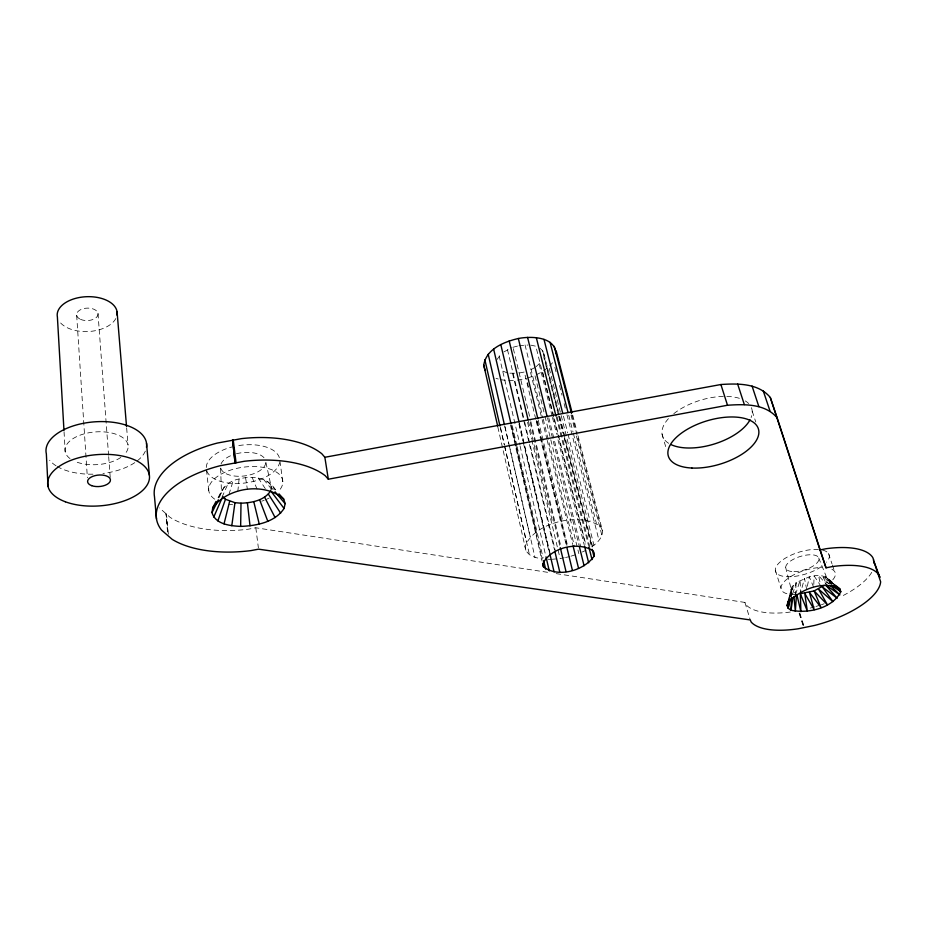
<?xml version="1.0" encoding="UTF-8"?>
<svg xmlns="http://www.w3.org/2000/svg" width="927" height="927" viewBox="0 0 927 927"><rect width="100%" height="100%" fill="white"/><g stroke="black" fill="none" stroke-linecap="round" stroke-linejoin="round"><path stroke-width="0.7" stroke-dasharray="4.63 3.48" d="M813.802 584.497L814.068 575.876C821.762 573.883 828.599 577.857 833.5 583.581M791.588 595.296L791.739 591.229L785.679 567.533M539.873 348.135L542.643 350.754L543.987 353.882L543.836 357.335L558.309 414.809M795.169 595.794L796.27 582.492L809.283 576.826L814.068 575.876L820.766 585.945L818.529 575.516L827.336 585.389L822.342 575.794L832.967 585.748L825.262 576.687L835.076 585.122M237.822 491.461L239.096 478.969C252.503 475.215 268.645 477.614 276.084 490.661M591.681 546.791C597.139 543.21 602.689 537.811 602.48 530.812L577.023 431.878M789.827 597.486L791.612 587.22L796.27 582.492L791.391 597.961M219.606 497.266C221.576 487.602 229.236 480.765 239.096 478.969M791.194 597.938L793.385 584.867L788.726 599.839M270.672 490.823L271.356 487.486L265.794 461.831M790.65 596.478L791.739 591.229L795.586 593.176M789.086 597.533L791.055 589.387M788.217 601.159L791.612 587.22M602.48 530.812L600.592 526.629C580.314 511.553 533.836 522.191 524.972 546.675L526.049 551.067L529.468 554.717L534.995 557.405L542.26 558.993L511.356 425.957M228.981 494.415L233.106 480.974M795.575 594.497L800.059 580.256L800.708 592.538L804.497 578.332L806.675 589.595L809.283 576.826L813.721 587.382M222.063 497.069L228.054 483.627M218.54 497.88L224.288 486.733M218.065 497.637L222.063 490.082M496.93 359.595L500.962 354.311M825.181 584.508L827.672 579.989L818.414 557.231M536.107 366.686L542.214 360.904M549.792 365.841L552.527 362.724M167.509 531.971L166.06 513.755L167.752 531.704M543.639 370.8L548.888 366.883L593.975 545.296M503.929 351.866L511.878 347.741M535.064 367.474L529.989 370.082L546.86 438.969M536.223 374.844L542.596 371.576L585.702 544.161M582.376 551.971L585.922 550.325M527.625 377.996L534.949 375.493L544.624 414.763M570.962 556.188L576.212 554.473M512.99 347.277L517.776 345.991M564.219 557.73L560.128 558.575L531.924 440.557M565.574 557.451L569.653 556.617M519.583 372.944L524.323 372.017L535.922 419.827M517.498 380.151L526.409 378.413M547.579 572.307L255.817 527.776L248.227 529.213A90.243 45.353 -7.6 0 1 170.116 517.37L159.479 507.903M518.981 345.678L527.915 345.041M552.144 559.271L557.475 558.807M508.726 380.603L516.235 380.209M509.896 373.175L517.231 373.233M547.961 559.248L550.812 559.387M500.626 379.746L507.37 380.464M165.817 514.033L166.478 514.137L168.436 534.833M556.154 573.616L744.937 602.434L745.934 604.647A68.285 27.126 -17.1 0 0 792.608 611.716M530.777 345.134L535.829 346.223L553.349 416.42M496.003 378.332L498.309 379.039M507.208 372.886L500.29 370M829.317 583.755L827.023 582.168L829.005 584.114M833.246 584.103L827.672 579.989L831.716 583.593M827.069 578.112L836.235 586.107M267.718 481.588L275.226 489.919M273.187 489.641L271.356 487.486L270.348 484.334M263.604 479.421L273.059 490.951M258.297 477.996L266.142 489.966M252.156 477.44L257.092 489.166M828.471 553.454L831.959 563.72M832.388 565.006L834.567 571.414M752.214 411.182L755.76 421.97M799.769 613.06L804.416 627.521M799.491 613.257L803.292 625.076M799.12 613.199L803.338 626.339M775.308 570.186L781.009 588.193M744.937 602.434L750.244 619.943M662.11 434.323L666.443 449.294M572.724 415.157L576.664 430.487M571.855 414.798L600.592 526.629M571.032 415.111L574.983 430.51M576.42 436.107L601.936 535.516M568.738 415.25L573.048 432.086M573.396 433.488L596.362 523.245M554.856 367.277L556.281 372.863M559.491 385.435L561.982 395.203M564.126 403.581L565.551 409.166M566.976 414.751L599.039 540.441M563.465 416.177L567.706 432.932M568.066 434.323L590.012 520.893M543.987 353.882L559.456 415.25M559.815 416.64L592.863 547.753M542.643 350.754L558.842 415.041M559.19 416.443L564.126 436.014M564.473 437.405L591.936 546.432M558.657 416.211L562.886 433.036M564.3 438.645L591.472 546.571M557.104 416.779L590.163 548.46M556.246 416.872L588.518 545.609M553.709 417.822L585.238 544.172M539.224 364.346L552.11 416.061M552.457 417.451L556.629 434.23M558.019 439.815L584.137 544.624M548.772 417.764L580.603 546.27M547.486 417.741L578.9 544.809M544.972 416.165L578.83 553.616M525.041 344.948L542.886 417.695M543.234 419.085L574.473 546.397M547.208 440.371L572.689 544.416M538.181 420.035L562.816 521.264M537.347 421.298L567.961 547.347M527.428 382.619L528.46 386.826M536.629 420.51L540.708 437.347M541.055 438.749L566.93 545.389M536.258 421.24L566.606 546.397M513.326 348.668L530.499 420.14M530.835 421.542L560.812 546.258M530.221 422.434L559.943 546.293M528.413 421.136L553.002 523.859M527.567 422.295L531.588 439.155M507.463 349.641L524.462 421.101M524.786 422.503L555.458 551.426M512.573 373.465L554.485 549.792M519.259 422.642L550.29 554.3M519.097 423.349L549.479 552.318M518.993 424.242L522.979 441.136M523.303 442.55L549.155 552.341M499.166 356.003L519.931 444.763M520.047 445.91L545.667 555.47M512.225 425.574L516.895 445.4M517.139 446.687L543.095 557.938M511.275 425.018L536.119 531.878M510.51 424.925L542.121 561.183M504.983 426.779L508.853 443.639M509.178 445.041L534.995 557.405M504.67 425.864L530.14 536.768M500.557 427.88L504.415 444.798M504.728 446.2L529.468 554.717M500.302 427.474L504.161 444.404M504.485 445.817L526.362 541.797M497.822 427.034L526.049 551.067M245.597 477.764L247.428 489.676M282.805 481.704L279.792 460.209A36.987 18.98 -7.5 0 0 236.246 446.003M255.817 527.776L258.366 547.73M208.76 490.51L206.327 468.726A36.987 18.98 -7.5 0 0 242.04 483.303A36.987 18.98 -7.5 0 0 279.572 462.712M126.651 427.961L128.077 445.18M97.995 313.442L108.575 455.227M108.679 456.652L110.394 479.572M76.674 315.296L87.381 477.753M64.044 431.739L65.214 451.82M220.603 468.459L221.518 493.442M831.89 569.259A28.25 11.217 -17.1 0 1 828.564 583.593M794.902 594.589A28.25 11.217 -17.1 0 1 784.59 581.275A28.25 11.217 -17.1 0 1 821.878 567.486M206.281 467.475A36.987 18.98 -7.5 0 1 232.179 446.918M214.74 499.178A37.3 18.725 -7.7 0 1 220.707 474.381A37.3 18.725 -7.7 0 1 268.598 468.633A37.3 18.725 -7.7 0 1 278.274 491.553M269.178 498.031A37.3 18.725 -7.7 0 1 265.296 499.827M264.137 500.29A37.3 18.725 -7.7 0 1 261.727 501.183M232.607 504.705A37.3 18.725 -7.7 0 1 228.865 504.242M822.689 550.128A28.065 11.414 -17.1 0 1 826.513 562.26M821.403 566.652A28.065 11.414 -17.1 0 1 783.176 576.293A28.065 11.414 -17.1 0 1 783.257 559.514A28.065 11.414 -17.1 0 1 821.484 549.862M115.817 318.529A30.023 17.439 -2.4 0 1 88.308 331.53A30.023 17.439 -2.4 0 1 59.305 321.356M70.012 458.587A31.645 16.385 -4.3 0 1 94.496 431.994A31.645 16.385 -4.3 0 1 125.203 453.627M120.823 457.44A31.645 16.385 -4.3 0 1 74.415 461.159M265.771 462.851A22.781 11.692 -7.5 0 1 244.033 475.991A22.781 11.692 -7.5 0 1 220.73 468.077M221.032 463.952A22.781 11.692 -7.5 0 1 231.043 455.551M236.478 453.732A22.781 11.692 -7.5 0 1 264.867 458.888M145.33 451.136A50.44 26.107 -4.3 0 1 135.945 461.843M134.786 462.643A50.44 26.107 -4.3 0 1 102.932 473.465M92.943 474.184A50.44 26.107 -4.3 0 1 57.231 466.524M56.083 465.829A50.44 26.107 -4.3 0 1 49.641 460.255M871.751 572.341A68.285 27.126 -17.1 0 1 840.905 596.675M824.173 603.755A68.285 27.126 -17.1 0 1 821.461 604.694M820.105 605.157A68.285 27.126 -17.1 0 1 815.969 606.455M814.578 606.872A68.285 27.126 -17.1 0 1 809.062 608.39M751.415 407.66A46.674 22.955 -16.9 0 1 751.102 417.579M668.657 443.315A46.674 22.955 -16.9 0 1 668.761 418.297M673.813 413.674A46.674 22.955 -16.9 0 1 740.464 398.68M745.308 400.939A46.674 22.955 -16.9 0 1 748.634 403.523M793.987 571.623A17.289 7.034 -17.1 0 0 818.981 558.981A17.289 7.034 -17.1 0 0 794.01 558.969A17.289 7.034 -17.1 0 0 793.987 571.623M80.522 319.34A10.718 6.222 -2.4 0 0 97.903 315.064A10.718 6.222 -2.4 0 0 83.581 308.61A10.718 6.222 -2.4 0 0 80.522 319.34"/><path stroke-width="1.39" d="M240.649 526.409L241.008 503.199C251.704 502.84 264.485 500.522 270.672 490.823L284.068 508.459C274.844 522.457 256.269 525.794 240.649 526.409C230.255 525.876 215.388 524.415 211.993 512.573L212.746 507.706L216.072 501.414M791.473 598.008L790.998 610.221C808.24 613.825 832.423 608.379 840.801 591.727L839.92 589.039L836.71 586.304M556.084 353.685C554.96 336.443 531.252 336.037 518.344 338.494C504.276 341.773 486.119 348.888 483.767 365.099L497.706 426.2M796.467 594.833L795.343 611.38L793.987 596.629M593.94 556.385L594.277 553.326L592.99 550.626C577.625 541.264 550.731 547.359 542.77 563.929L543.419 566.791C557.927 578.1 583.767 570.823 593.94 556.385L592.179 549.375M231.796 525.736L234.948 502.689L225.458 499.271L222.689 496.582M792.817 598.031L790.998 610.221L788.193 608.274L787.127 605.667L788.101 601.6M789.619 598.83L788.193 608.274L790.105 599.097M284.068 508.459L285.134 503.651L283.732 499.108L278.957 493.836M787.127 605.667L788.077 601.716M224.021 523.882L229.653 501.356M788.726 599.839L787.88 602.562C800.325 589.537 823.13 579.92 839.92 589.039L836.583 586.571M217.868 520.928L225.458 499.271M213.755 517.069L222.121 497.857M211.993 512.573L218.343 499.815M212.746 507.706C227.752 487.347 264.647 481.843 283.732 499.108M873.35 559.908L879.92 577.428L878.958 575.018A68.725 26.64 -17 0 0 832.122 566.617L826.027 567.834L777.139 417.787C765.123 403.569 744.474 404.091 727.498 405.25L328.32 479.224L325.25 475.736A91.008 44.728 -7.8 0 0 244.438 461.252L236.061 462.805L233.268 440.14L232.584 440.012L235.087 462.979L220.07 465.748A91.008 44.728 -7.8 0 0 161.53 530.093L172.225 539.375A91.008 44.728 -7.8 0 0 250.904 550.615L258.552 549.166L750.244 619.943L751.218 622.121A68.725 26.64 -17 0 0 798.054 628.807L814.613 625.435A68.725 26.64 -17 0 0 880.65 581.797L873.825 561.252M235.087 462.979L232.584 440.012M824.219 585.285L814.138 590.928L800.349 593.697L800.916 611.681L796.896 594.856M873.732 559.978L872.759 557.521A68.285 27.126 -17.1 0 0 826.061 548.726L820.001 549.931L770.302 397.474C758.448 383.152 737.857 383.372 720.893 384.52L324.856 457.278L321.796 453.732A90.243 45.353 -7.6 0 0 241.576 438.622L217.405 443.048A90.243 45.353 -7.6 0 0 154.485 496.698L156.524 519.062M234.948 502.689L241.008 503.199M235.365 462.677L236.061 462.805M831.623 585.354L840.801 591.727L833.732 585.4M826.316 585.308L839.85 594.867L829.989 585.099M835.076 585.122L837.255 587M826.108 585.563L837.162 598.239L822.272 586.849L832.921 601.623L818.506 589.039L827.417 604.798L814.138 590.928L821.044 607.544L809.445 592.388L814.196 609.688L804.74 593.338L807.336 611.102L800.349 593.697M275.029 491.797L285.134 503.651M268.355 494.114L280.638 513.199M264.577 497.139L275.087 517.567M259.606 499.711L267.799 521.275M770.302 397.474L777.139 417.787M820.001 549.931L826.027 567.834M763.199 390.707L770.036 411.136M752.064 386.061L758.865 406.605M737.614 383.929L744.346 404.578M720.893 384.52L727.498 405.25M556.235 351.066L572.005 412.376M554.242 346.304L571.495 413.396M550.082 342.318L568.019 412.445M543.987 339.375L562.747 413.384M873.686 561.241L874.219 563.361M536.327 337.695L555.98 416.107M588.865 547.011L592.029 559.607M584.485 546.026L588.668 562.793M527.579 337.393L547.011 415.991M579.248 546.212L584.08 565.76M253.755 501.646L259.259 524.103M573.037 545.818L578.541 568.309M518.344 338.494L537.845 418.633M566.942 547.811L572.399 570.314M560.29 547.695L566.026 571.623M483.767 365.099L484.96 370.07M509.201 340.927L528.077 419.734M554.809 551.194L559.804 572.179M500.789 344.543L519.027 421.947M549.815 553.72L554.103 571.947M545.991 556.872L549.282 570.928M543.674 560.719L545.644 569.166M493.639 349.085L510.951 423.616M542.77 563.987L543.419 566.791M488.216 354.265L504.346 424.45M484.867 359.722L499.977 426.061M324.856 457.278L328.32 479.224M247.416 502.84L250.012 525.852M146.524 443.233L149.398 475.273M117.08 311.773L126.535 426.524M63.963 430.302L57.393 316.988A30.023 17.439 -2.4 0 1 87.092 296.686A30.023 17.439 -2.4 0 1 117.011 315.18M48.007 486.432L46.35 453.813A50.44 26.107 -4.3 0 1 95.354 421.785A50.44 26.107 -4.3 0 1 146.478 447.301M750.059 419.792A46.674 22.955 -16.9 0 1 714.613 443.894A46.674 22.955 -16.9 0 1 671.067 444.624M65.319 501.762A51.078 25.655 -4.7 0 0 148.621 481.959A51.078 25.655 -4.7 0 0 81.796 456.988A51.078 25.655 -4.7 0 0 65.319 501.762M91.715 485.667A11.448 5.747 -4.7 0 0 110.278 481.078A11.448 5.747 -4.7 0 0 95.087 475.621A11.448 5.747 -4.7 0 0 91.715 485.667M691.878 468.031A47.045 22.619 -16.8 0 0 758.854 431.414A47.045 22.619 -16.8 0 0 689.398 428.112A47.045 22.619 -16.8 0 0 691.878 468.031"/></g></svg>
